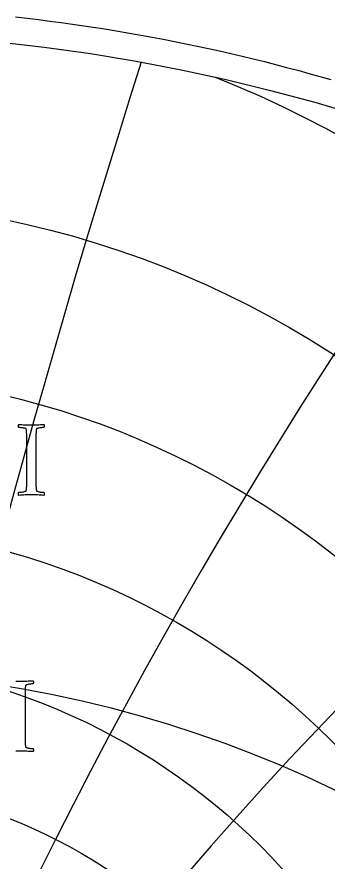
# Model space of a CAD drawing. Header units: millimetres. Extents: x -69 to 69, y -69 to 71.
# Drawn here: x 7.7 to 19.22, y 37.65 to 68.97 of the extents above; entities that cross this region are included whole.
import ezdxf

# ---------------------------------------------------------------- set-up
doc = ezdxf.new("R2010")
doc.units = ezdxf.units.MM
for name, color, linetype in [('CUT_OUTER', 1, 'Continuous'), ('ENGRAVE', 7, 'Continuous'), ('ENGRAVE_FINE', 8, 'Continuous'), ('TEXT', 5, 'Continuous')]:
    doc.layers.add(name, color=color, linetype=linetype)

msp = doc.modelspace()

# ---------------------------------------------------------------- linework, layer by layer
at = {"layer": 'CUT_OUTER'}
msp.add_lwpolyline([(7.6483, 68.9672), (8.0713, 68.919), (8.4941, 68.8682), (8.9165, 68.8147), (9.3386, 68.7587), (9.7603, 68.7001), (10.1816, 68.639), (10.6026, 68.5752), (11.0232, 68.5088), (11.4433, 68.4399), (11.863, 68.3684), (12.2823, 68.2943), (12.7011, 68.2177), (13.1195, 68.1385), (13.5373, 68.0567), (13.9547, 67.9723), (14.3715, 67.8854), (14.7877, 67.796), (15.2034, 67.704), (15.6186, 67.6094), (16.0331, 67.5123), (16.4471, 67.4127), (16.8604, 67.3105), (17.2731, 67.2057), (17.6851, 67.0985), (18.0965, 66.9887), (18.5072, 66.8764), (18.9172, 66.7616), (19.3265, 66.6443)], dxfattribs=at)
at = {"layer": 'ENGRAVE'}
for centre, radius in [((0, 0), 68.4), ((0, 26.441), 35.7539), ((0, 24.4479), 31.3393), ((0, 22.8282), 27.3367), ((0, 21.5079), 23.6585), ((0, 0), 44.7739), ((0, 20.4326), 20.2372)]:
    msp.add_circle(centre, radius, dxfattribs=at)
for centre, radius, start, end in [((0, 28.9104), 40.6984, 111.7043, 68.2957), ((0, 32.0029), 46.3352, 149.45052, 30.54948), ((0, 35.9333), 52.8966, 171.08193, 8.91807)]:
    msp.add_arc(centre, radius, start, end, dxfattribs=at)
at = {"layer": 'ENGRAVE_FINE'}
for centre, radius, start, end in [((375.8573, -48.8622), 381.6555, 162.282584, 175.590868), ((375.8573, -48.8622), 381.6555, 162.282584, 175.590868), ((-182.0857, -48.8622), 193.7716, 8.872894, 35.575309), ((-182.0857, -48.8622), 193.7716, 8.872894, 35.575309), ((182.0857, -48.8622), 193.7716, 144.424691, 171.127106), ((182.0857, -48.8622), 193.7716, 144.424691, 171.127106), ((-114.7896, -48.8622), 132.5476, 13.448315, 53.699619), ((-114.7896, -48.8622), 132.5476, 13.448315, 53.699619), ((114.7896, -48.8622), 132.5476, 126.300381, 166.551685), ((114.7896, -48.8622), 132.5476, 126.300381, 166.551685), ((-78.982, -48.8622), 103.1037, 18.197395, 72.175489), ((-78.982, -48.8622), 103.1037, 18.197395, 72.175489), ((78.982, -48.8622), 103.1037, 107.824511, 161.802605), ((78.982, -48.8622), 103.1037, 107.824511, 161.802605)]:
    msp.add_arc(centre, radius, start, end, dxfattribs=at)
at = {"layer": 'TEXT'}
msp.add_lwpolyline([(8.2339, 53.8487), (8.2922, 53.8491), (8.3497, 53.8502), (8.4065, 53.8521), (8.4625, 53.8548), (8.5187, 53.8577), (8.5762, 53.8604), (8.635, 53.8628), (8.6951, 53.8649), (8.702, 53.8553), (8.7067, 53.8427), (8.7091, 53.827), (8.7092, 53.8083), (8.7076, 53.7896), (8.7047, 53.7739), (8.7005, 53.7613), (8.6951, 53.7516), (8.6804, 53.7513), (8.6607, 53.7501), (8.6359, 53.7482), (8.6061, 53.7456), (8.5742, 53.7422), (8.5434, 53.738), (8.5135, 53.7331), (8.4847, 53.7274), (8.4594, 53.7205), (8.4402, 53.7122), (8.4271, 53.7023), (8.42, 53.691), (8.4146, 53.6692), (8.4104, 53.6444), (8.4075, 53.6166), (8.4058, 53.5858), (8.405, 53.5527), (8.4043, 53.518), (8.4039, 53.4819), (8.4038, 53.4442), (8.4038, 53.4381), (8.4038, 53.4321), (8.4038, 53.426), (8.4038, 53.4199), (8.4038, 53.4139), (8.4038, 53.4078), (8.4038, 53.4017), (8.4038, 53.3957), (8.4038, 51.7088), (8.4038, 51.7028), (8.4038, 51.6967), (8.4038, 51.6906), (8.4038, 51.6846), (8.4038, 51.6785), (8.4038, 51.6724), (8.4038, 51.6664), (8.4038, 51.6603), (8.4039, 51.6228), (8.4043, 51.587), (8.405, 51.553), (8.4058, 51.5207), (8.4075, 51.4908), (8.4104, 51.4636), (8.4146, 51.4392), (8.42, 51.4176), (8.4271, 51.4077), (8.4402, 51.3984), (8.4594, 51.3895), (8.4847, 51.3812), (8.5135, 51.3737), (8.5434, 51.3675), (8.5742, 51.3626), (8.6061, 51.3589), (8.6359, 51.3563), (8.6607, 51.3544), (8.6804, 51.3532), (8.6951, 51.3529), (8.7005, 51.3433), (8.7047, 51.3306), (8.7076, 51.3149), (8.7092, 51.2962), (8.7091, 51.2775), (8.7067, 51.2618), (8.702, 51.2492), (8.6951, 51.2396), (8.635, 51.2435), (8.5762, 51.2472), (8.5187, 51.2506), (8.4625, 51.2538), (8.4065, 51.2564), (8.3497, 51.2583), (8.2922, 51.2594), (8.2339, 51.2598), (8.177, 51.2594), (8.1197, 51.2583), (8.0618, 51.2564), (8.0034, 51.2538), (7.9444, 51.2506), (7.885, 51.2472), (7.8251, 51.2435), (7.7647, 51.2396), (7.7577, 51.2492), (7.7531, 51.2618), (7.7507, 51.2775), (7.7505, 51.2962), (7.7522, 51.3149), (7.7551, 51.3306), (7.7593, 51.3433), (7.7647, 51.3529), (7.7794, 51.3532), (7.7991, 51.3544), (7.8238, 51.3563), (7.8537, 51.3589), (7.8857, 51.3626), (7.9169, 51.3675), (7.9474, 51.3737), (7.9771, 51.3812), (8.003, 51.3895), (8.0221, 51.3984), (8.0343, 51.4077), (8.0398, 51.4176), (8.047, 51.4436), (8.0524, 51.4732), (8.0561, 51.5063), (8.058, 51.543), (8.0588, 51.5822), (8.0595, 51.6229), (8.0599, 51.6651), (8.06, 51.7088), (8.06, 53.3957), (8.0599, 53.4395), (8.0595, 53.4821), (8.0588, 53.5235), (8.058, 53.5635), (8.0561, 53.6011), (8.0524, 53.6348), (8.047, 53.6648), (8.0398, 53.691), (8.0343, 53.7023), (8.0221, 53.7122), (8.003, 53.7205), (7.9771, 53.7274), (7.9474, 53.7331), (7.9169, 53.738), (7.8857, 53.7422), (7.8537, 53.7456), (7.8238, 53.7482), (7.7991, 53.7501), (7.7794, 53.7513), (7.7647, 53.7516), (7.7593, 53.7613), (7.7551, 53.7739), (7.7522, 53.7896), (7.7505, 53.8083), (7.7507, 53.827), (7.7531, 53.8427), (7.7577, 53.8553), (7.7647, 53.8649), (7.8251, 53.8628), (7.885, 53.8604), (7.9444, 53.8577), (8.0034, 53.8548), (8.0618, 53.8521), (8.1197, 53.8502), (8.177, 53.8491), (8.2339, 53.8487)], close=True, dxfattribs=at)
msp.add_lwpolyline([(7.6613, 44.357), (7.7192, 44.3551), (7.7766, 44.3539), (7.8335, 44.3536), (7.8335, 44.3536), (7.8917, 44.3539), (7.9492, 44.3551), (8.006, 44.357), (8.062, 44.3596), (8.1183, 44.3625), (8.1758, 44.3652), (8.2346, 44.3676), (8.2946, 44.3697), (8.3016, 44.3601), (8.3062, 44.3475), (8.3086, 44.3318), (8.3088, 44.3131), (8.3071, 44.2944), (8.3042, 44.2787), (8.3, 44.2661), (8.2946, 44.2565), (8.2799, 44.2561), (8.2602, 44.255), (8.2354, 44.2531), (8.2056, 44.2504), (8.1738, 44.247), (8.1429, 44.2428), (8.1131, 44.2379), (8.0843, 44.2322), (8.059, 44.2254), (8.0398, 44.217), (8.0266, 44.2072), (8.0195, 44.1958), (8.0141, 44.1741), (8.0099, 44.1493), (8.007, 44.1215), (8.0054, 44.0906), (8.0045, 44.0575), (8.0039, 44.0229), (8.0035, 43.9867), (8.0034, 43.949), (8.0034, 43.943), (8.0034, 43.9369), (8.0034, 43.9308), (8.0034, 43.9248), (8.0034, 43.9187), (8.0034, 43.9126), (8.0034, 43.9066), (8.0034, 43.9005), (8.0034, 42.2137), (8.0034, 42.2076), (8.0034, 42.2015), (8.0034, 42.1955), (8.0034, 42.1894), (8.0034, 42.1833), (8.0034, 42.1773), (8.0034, 42.1712), (8.0034, 42.1651), (8.0035, 42.1276), (8.0039, 42.0918), (8.0045, 42.0578), (8.0054, 42.0256), (8.007, 41.9956), (8.0099, 41.9684), (8.0141, 41.944), (8.0195, 41.9224), (8.0266, 41.9126), (8.0398, 41.9032), (8.059, 41.8943), (8.0843, 41.886), (8.1131, 41.8785), (8.1429, 41.8724), (8.1738, 41.8674), (8.2056, 41.8638), (8.2354, 41.8611), (8.2602, 41.8592), (8.2799, 41.8581), (8.2946, 41.8577), (8.3, 41.8481), (8.3042, 41.8354), (8.3071, 41.8198), (8.3088, 41.8011), (8.3086, 41.7823), (8.3062, 41.7667), (8.3016, 41.754), (8.2946, 41.7444), (8.2346, 41.7483), (8.1758, 41.752), (8.1183, 41.7554), (8.062, 41.7586), (8.006, 41.7612), (7.9492, 41.7631), (7.8917, 41.7643), (7.8335, 41.7647), (7.7766, 41.7643), (7.7192, 41.7631), (7.6613, 41.7612)], dxfattribs=at)

doc.saveas('drawing.dxf')
